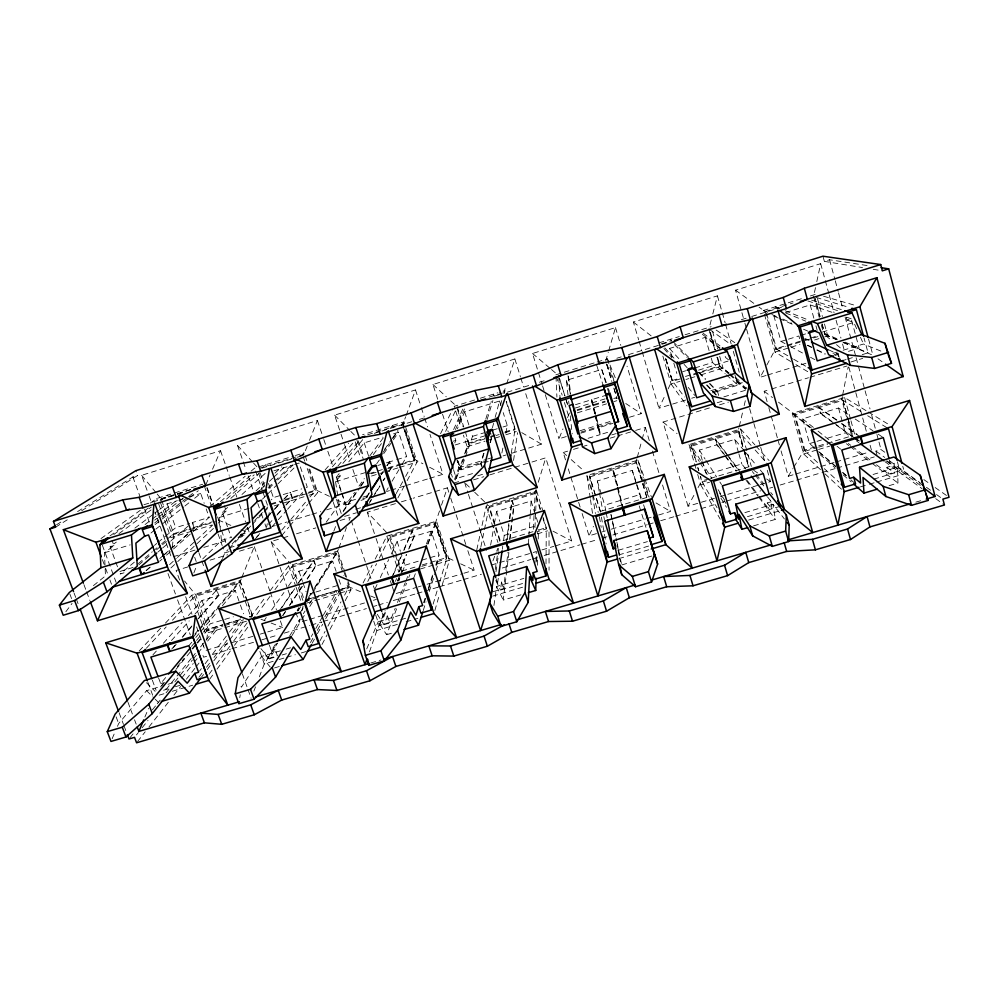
<?xml version="1.0" encoding="UTF-8"?>
<svg xmlns="http://www.w3.org/2000/svg" width="999" height="999" viewBox="0 0 999 999"><rect width="100%" height="100%" fill="white"/><g stroke="black" fill="none" stroke-linecap="round" stroke-linejoin="round"><path stroke-width="0.75" stroke-dasharray="5 3.75" d="M546.003 563.836L546.291 527.672L543.056 517.37M537.375 565.272L537.624 557.529M538.224 538.961L538.523 529.67M536.725 561.351L536.938 555.219M535.914 562.312L536.301 551.61M534.94 527.697L535.626 512.325M535.689 510.789L536.575 490.809L486.226 506.056L481.668 527.172M533.354 529.195L535.177 492.357L536.076 489.473M528.434 543.956L528.808 537.824M528.908 536.288L530.144 516.333M530.232 514.797L531.093 500.986L514.01 506.156L512.574 518.206M172.365 546.977L173.676 533.691L161.064 498.751L157.18 494.068M520.966 594.842L503.259 600.087L509.053 551.211M510.039 539.298L512.387 519.717M493.031 591.695L503.596 588.548L505.069 576.411M505.806 570.342L508.016 552.147M509.602 539.435L513.611 506.268L511.8 500.561L509.015 522.002M507.28 538.711L509.64 520.342M509.84 518.818L512.2 500.449L514.01 506.156M506.231 543.444L508.816 523.538M522.577 583.516L500.487 590.084L501.51 582.08L497.577 583.254L495.716 577.484M497.577 583.254L498.439 577.072M502.31 549.275L502.747 546.191M503.608 540.009L504.245 535.377L500.187 522.689M206.668 639.922L208.167 629.22L195.854 595.104L184.578 581.043M493.931 605.494L496.603 586.5L523.826 578.396M513.561 460.439L517.569 432.654M495.979 571.815L498.926 551.935M495.242 569.492L497.739 552.947M497.964 551.448L498.426 548.439M239.76 697.727L240.235 694.73M511.263 453.321L515.159 428.771L506.505 401.273M490.621 545.129L494.143 525.212M494.418 523.676L496.578 511.426L513.611 506.268M266.733 526.71L267.282 523.663M268.369 517.569L269.742 509.94M846.54 416.995L841.757 399.513L842.344 396.566M842.632 395.092L848.139 367.045M501.885 453.009L503.396 445.417M505.794 433.254L507.305 425.649L503.184 412.612M480.894 546.79L489.223 506.281L486.975 504.12M476.785 549.812L481.343 528.683M815.496 287.637L813.548 296.628L819.267 317.532M816.795 281.631L820.679 263.649L735.539 290.185L741.495 311.201M300.037 619.492L299.363 622.439L294.742 609.203M302.048 610.639L303.047 606.218M696.34 461.95L691.67 446.103L739.035 431.768L738.236 430.869L743.219 448.164L738.249 430.869L738.948 427.897M739.297 426.411L742.769 411.563M744.155 405.619L745.554 399.675M504.295 393.481L505.032 390.559L499.213 392.37M500.487 405.394L502.022 399.363M503.571 393.344L506.193 385.277M711.263 319.98L708.94 329.033L714.884 349.725L709.777 331.993M712.799 313.936L717.432 295.829L633.378 322.028L638.673 339.86M490.434 442.582L491.945 436.75L491.021 433.841M490.034 442.707L491.545 436.875L489.697 431.068M492.395 427.797L493.581 423.339M495.167 417.382L499.525 401.024L464.66 411.813L457.33 428.858M636.875 458.816L636.063 461.8L647.215 498.651L636.4 462.837L589.66 476.985M637.275 457.33L641.72 440.896M642.132 439.41L645.354 427.46L632.155 431.481M484.003 453.234L481.156 463.636L482.017 466.296M481.555 466.433L480.706 463.773L483.566 453.371M434.84 610.576L439.535 594.305M442.107 585.426L449.363 560.289L436.513 521.116L386.8 536.163L374.937 559.59M605.694 361.014L608.254 352.297M608.678 350.849L615.496 327.597L532.517 353.471L542.095 384.365M433.116 604.183L439.223 583.716M439.647 582.255L447.053 557.479L435.589 522.514L439.523 510.939M487.162 419.43L492.882 400.587M538.274 482.28L545.741 457.829L529.52 462.774M398.726 581.056L399.612 578.209M485.764 419.143L491.246 401.486M423.239 610.551L426.036 601.748M429.308 591.495L435.377 572.439M435.839 570.966L438.174 563.648L437.5 561.613L435.614 567.507M424.225 602.834L425.649 598.413M428.496 589.585L433.241 574.862M423.601 602.672L425 598.339M428.271 588.224L433.429 572.327M435.764 565.097L439.048 554.982L431.206 531.193L414.348 536.288L409.028 548.963M506.668 383.816L514.872 358.966L432.942 384.503L437.724 399.325M486.825 460.864L460.239 468.993L463.598 458.878M465.522 453.096L468.881 442.994L465.646 432.904M441.483 505.157L447.365 487.812L413.249 498.214M369.468 651.86L376.885 630.494L385.127 610.626M480.706 463.773L460.926 469.817L464.96 458.179M465.472 456.718L472.527 436.351L471.141 432.018M472.539 473.576L456.368 478.521L462.962 459.79M465.509 452.584L468.893 442.982L484.79 438.099M455.307 480.044L462.5 459.727M464.56 453.921L467.132 446.665L463.424 435.139M454.533 479.458L458.703 467.832L457.043 460.352M414.335 460.589L402.535 424.637L405.744 416.708M406.256 415.297L415.509 389.935L334.615 415.147L340.534 432.767M428.034 544.118L436.513 521.116M427.634 543.968L435.576 522.514L447.053 557.479L455.207 561.276M345.604 576.823L337.25 552.297L338.324 549.388M338.861 547.939L346.441 527.597M349.138 520.329L350.224 517.42L339.772 520.604M413.598 578.371L416.258 571.216M426.411 544.055L431.206 531.193M333.803 531.218L335.976 525.424M253.871 691.121L255.507 686.837M259.353 676.822L264.285 663.935L277.435 643.256M400.287 615.159L378.159 621.74L386.601 634.69L397.115 607.529M399.338 601.823L406.543 583.241M408.753 577.522L409.865 574.662M492.907 560.876L496.153 552.547M496.703 551.148L497.777 548.376M193.843 572.989L196.653 565.796M375.749 615.172L379.27 625.511L389.672 622.414L395.254 608.191M397.477 602.509L405.282 582.592M405.844 581.168L408.628 574.05M307.23 446.029L303.833 454.52L260.015 468.094M309.49 440.359L317.407 420.517L237.512 445.417L246.154 470.117M241.258 578.896L240.135 581.705L199.975 629.195M241.82 577.497L254.27 546.665L236.576 552.06M377.247 614.235L384.016 624.7L387.512 616.021L383.641 617.182L382.192 612.899M566.308 436.551L558.965 438.798L562.974 428.921M567.544 417.619L569.83 411.975M383.641 617.182L386.538 610.152M398.688 580.656L399.837 577.847M402.16 572.227L405.057 565.197L400.861 552.647M222.502 558.503L224.812 552.934L227.997 549.625M379.27 625.511L385.202 611.188M397.664 581.106L398.851 578.246M395.454 503.633L367.257 512.225L390.184 536.263L401.835 571.066L401.236 572.514L389.535 537.574L435.102 523.788L446.64 558.878L433.454 562.837M397.502 580.819L399.85 575.149M454.782 442.907L455.819 440.409L454.083 435.04M144.892 717.02L148.501 708.403M395.417 581.356L396.603 578.533M399.563 571.49L406.655 554.595M399.125 571.628L406.243 554.72M408.616 549.088L413.961 536.401L412.088 530.756L402.16 553.583M366.733 648.888L378.159 621.74M112.163 738.686L115.11 731.805M117.47 726.31L118.656 723.563L146.566 690.659L160.889 686.388M205.769 484.902L210.077 474.937M212.537 469.23L220.529 450.711L141.633 475.312L148.526 494.343M393.294 574.862L401.336 556.306M403.808 550.599L412.475 530.631L414.348 536.288M391.608 577.847L401.536 555.007M455.457 429.582L465.059 407.642M453.608 429.607L463.698 407.018M375.112 588.711L377.06 584.54M380.294 577.597L388.711 559.54M391.308 553.983L397.14 541.495L413.961 536.401M596.44 533.603L589.035 535.814L593.456 526.323M685.726 400.05L658.953 408.229L665.509 394.393M668.144 388.861L672.077 380.557L665.172 357.03L672.09 380.557L684.44 396.99M445.591 431.443L456.268 409.165M367.757 581.493L376.598 563.661M379.32 558.166L390.197 536.263L435.589 522.514M440.547 433.678L452.809 409.066M363.074 583.016L372.14 565.109M322.003 644.492L327.073 634.927M329.97 629.457L342.282 606.218M345.167 600.749L350.961 589.822L348.014 581.206M397.877 497.927L404.295 485.951M407.142 480.631L417.12 462.025L403.946 421.89L362.6 434.702M319.942 640.896L325.025 631.48M327.922 626.098L340.971 601.885M344.605 595.154L349.051 586.913L347.577 582.579M714.522 498.301L688.024 506.218L695.179 492.957M698.039 487.649L701.623 481.019L700.299 476.535M766.133 375.462L760.214 377.272L763.885 370.479M766.832 365.035L775.661 348.726L765.246 311.588L759.053 307.13M396.166 493.593L402.709 481.718M405.619 476.436L414.91 459.577L405.045 429.483M312.163 643.194L314.41 639.135M317.407 633.728L322.665 624.25M325.662 618.843L339.91 593.131M310.452 642.582L313.486 637.175M317.27 630.394L321.815 622.277M324.837 616.858L339.223 591.133M311.301 636.5L312.812 633.841M315.821 628.508L322.602 616.52M323.351 615.184L336.9 591.221M386.675 490.384L388.211 487.787M392.058 481.293L398.976 469.605M402.048 464.398L406.655 456.605L398.638 432.23L391.458 434.453M781.068 450.899L788.248 476.248L793.006 468.444M793.805 467.145L804.12 450.224L851.722 435.926L846.94 418.456M291.945 635.651L300.874 621.078M301.686 619.742L305.744 613.124M309.802 606.493L313.049 601.198L312.362 599.2L308.291 605.781M289.598 636.051L300.162 618.943M303.409 613.673L305.045 611.051M368.631 504.233L371.915 499.001M372.727 497.689L380.107 485.914M383.379 480.669L385.015 478.059M389.111 471.516L391.571 467.582L389.672 461.838L395.329 460.089M300.424 612.287L303.721 607.017M307.018 601.76L311.975 593.868M312.799 592.557L332.592 561.001L336.126 571.316M369.83 501.76L371.466 499.138M374.75 493.893L379.682 486.038M382.967 480.794L384.615 478.184M388.723 471.628L391.183 467.707L389.273 461.95L386.451 462.824M308.354 597.589L310.801 593.706M314.885 587.237L337.712 551.036L344.58 571.141M305.507 602.634L311.188 593.618M314.435 588.461L337.225 552.297M260.939 648.626L269.268 658.816L275.162 649.475L277.397 655.794L267.133 658.853L263.511 648.626M297.964 610.951L302.073 604.495M267.133 658.853L277.023 643.319M297.627 610.951L299.275 608.366M269.343 644.979L271.341 650.611L276.336 642.807M297.115 610.264L298.788 607.667M369.305 492.694L365.147 499.1L360.976 500.374M380.956 474.762L383.454 470.916M386.775 465.796L389.273 461.95M366.433 497.677L369.755 492.557M381.368 474.637L383.029 472.077M387.175 465.671L389.672 461.838M280.394 650.836L261.501 656.455L241.396 687.237L239.935 683.141M283.067 615.396L285.664 611.5M289.985 605.007L302.972 585.526M307.292 579.033L315.946 566.033L332.592 561.001M282.592 615.596L285.127 611.788M289.348 605.456L302.872 585.164M307.105 578.833L315.559 566.158L313.624 560.564L297.889 583.591M279.533 610.464L294.393 588.711M281.718 607.779L294.805 588.586M299.176 582.192L314.011 560.439L315.946 566.033M376.698 463.761L379.333 459.977M383.716 453.671L392.495 441.058M393.369 439.797L398.638 432.23M356.193 492.27L341.283 513.648L335.801 497.527M360.589 485.989L364.972 479.707M343.132 511.825L360.015 487.587M360.901 486.301L364.448 481.206M382.954 452.51L389.185 443.643M392.744 438.573L398.077 430.969M384.603 449.338L391.633 439.348M392.52 438.099L397.789 430.619M401.311 425.624L403.946 421.89M264.51 620.079L266.271 617.569M271.578 610.039L283.941 592.494M288.349 586.226L298.951 571.178L315.559 566.158M341.695 493.331L345.666 505.057L354.558 492.42M358.991 486.113L364.323 478.533M326.136 522.277L339.161 504.395L355.532 499.388M256.768 614.447L270.429 595.829M274.975 589.635L292.42 565.871L337.25 552.297M209.69 679.17L213.361 674.163M217.045 669.143L230.819 650.337M234.503 645.317L248.276 626.51M373.289 454.645L382.38 442.307M209.066 674.2L212.712 669.28M216.371 664.36L230.07 645.903M233.716 640.983L247.415 622.527M250.424 617.22L265.334 597.202M269.992 590.933L288.636 565.896L337.712 551.036M65.872 611.7L72.065 603.408M369.817 455.881L383.491 437.587M390.771 427.834L392.595 425.399L393.294 427.497M201.623 676.985L203.509 674.5M207.255 669.517L212.874 662.062M213.811 660.814L242.882 622.252L242.17 620.267L230.894 635.127M198.951 677.21L202.71 672.252M206.468 667.307L210.227 662.349M213.986 657.404L227.135 640.072M199.5 671.066L201.373 668.631M205.12 663.748L208.866 658.878M212.612 653.995L228.534 633.279M229.47 632.055L241.646 616.208M137.525 741.57L145.192 731.792M149.026 726.897L169.131 701.223M173.913 695.104L180.619 686.55M186.363 679.208L194.98 668.206M195.941 666.982L199.763 662.1M136.451 734.927L138.386 732.504M142.233 727.659L148.014 720.404M181.706 678.021L193.257 663.498M194.218 662.287L197.115 658.653M129.945 737.774L134.815 731.705M152.372 709.852L156.281 704.994M157.255 703.783L160.177 700.137M166.034 692.856L169.018 689.135M174.813 681.93L192.37 660.064M193.169 659.078L197.253 653.995M198.002 653.059L203.796 645.854M207.655 641.046L216.346 630.219L215.634 628.234L199.987 647.589M339.161 504.395L335.552 481.73L340.172 475.999L338.374 470.691M191.184 658.466L166.733 688.698L163.836 689.56M192.158 657.267L196.079 652.422M341.196 491.858L336.238 477.21L339.136 473.651M348.776 461.813L364.21 442.882L382.854 437.112M161.676 685.776L164.423 682.442M175.961 669.38L191.721 650.224M192.707 649.038L196.641 644.243M197.627 643.044L200.587 639.46M160.552 686.937L164.485 682.167M177.273 666.67L181.206 661.9M182.193 660.701L184.166 658.316M192.033 648.788L195.966 644.018M196.953 642.819L200.886 638.049M204.82 633.279L208.179 629.22L222.877 624.812L208.167 629.22M158.591 677.996L160.652 683.566L166.621 676.385M191.471 646.478L195.454 641.683M196.453 640.484L202.41 633.304M203.409 632.117L210.364 623.738L223.339 619.842M342.882 463.411L362.724 439.61M188.886 645.704L191.845 642.182M195.779 637.474L199.725 632.767M200.712 631.593L217.47 611.613M222.402 605.731L235.215 590.446L239.885 603.571M281.718 535.576L288.723 527.21M289.722 526.011L307.729 504.495M308.728 503.296L317.732 492.544L309.69 468.993M194.817 634.09L240.16 580.581L247.228 600.499M192.994 637.449L198.976 630.381M337.874 466.071L359.99 439.897M281.83 530.044L289.86 520.604M290.859 519.43L305.919 501.735M309.94 497.015L315.934 489.985L308.192 467.295M332.38 466.808L353.496 442.382M171.666 649.138L175.737 644.48M182.842 636.326L191.983 625.836M198.077 618.843L218.394 595.529L216.408 589.997M173.114 647.851L176.161 644.355M182.243 637.362L192.395 625.711M198.476 618.718L218.769 595.416L235.215 590.446M325.1 469.892L348.626 443.244M171.416 640.559L189.211 620.903M194.93 614.123L216.783 589.872L218.769 595.416M272.015 526.723L277.21 520.904M278.246 519.742L286.551 510.439M287.587 509.265L305.219 489.498M152.959 654.782L157.13 650.162M163.386 643.231L182.168 622.439M188.424 615.509L201.985 600.486L218.394 595.529M256.706 536.987L259.827 533.553M277.522 514.135L284.815 506.143M285.851 504.994L292.095 498.139L290.135 492.445L273.401 497.602L271.228 499.825M255.057 539.135L260.264 533.429M268.581 524.288L272.739 519.717M276.898 515.147L282.093 509.44M286.251 504.87L292.482 498.026L290.522 492.332L301.71 488.886M146.341 648.226L166.196 626.922M172.465 620.192L195.854 595.104L240.135 581.705L252.272 615.983L251.074 617.607L238.848 583.204L194.418 596.653L206.793 630.893L223.027 626.023M268.082 515.971L273.339 510.377M274.388 509.253L282.779 500.287M283.841 499.175L290.135 492.445M268.506 515.846L270.604 513.611M274.8 509.128L283.179 500.174M284.228 499.05L290.522 492.332M139.186 650.961L161.239 627.572M165.434 623.114L191.696 595.267L240.16 580.581M229.058 548.513L251.361 525.349M252.422 524.25L263.049 513.211M264.111 512.112L268.356 507.704L262.749 491.595M232.168 543.831L250.387 524.975M254.683 520.541L257.892 517.22M258.966 516.108L263.249 511.675M264.323 510.564L268.619 506.131M202.722 558.916L221.428 540.409L231.693 537.262M262.45 499.15L266.883 494.78M267.994 493.681L276.86 484.927M277.972 483.828L296.815 465.234M268.906 488.449L273.289 484.203M277.66 479.957L292.957 465.084M302.809 455.519L303.821 454.533M268.007 487.737L273.489 482.442M274.588 481.381L293.207 463.399M300.874 455.981L304.158 452.809L295.417 455.519M260.652 489.647L265.06 485.477M269.455 481.306L272.764 478.171M273.863 477.135L285.964 465.659M255.994 490.921L264.96 482.529M275.037 473.076L281.755 466.783M170.929 567.944L176.598 562.687M177.722 561.625L195.841 544.78M196.965 543.731L213.948 527.934M169.555 564.685L176.311 558.478M177.435 557.442L195.454 540.896M196.578 539.872L212.337 525.399M221.428 540.409L219.143 517.519L226.211 511.051L224.363 505.806M227.472 526.735L222.34 512.25L228.109 507.017M241.97 494.468L265.047 473.551L266.034 476.386M159.64 561.251L161.95 559.203M166.558 555.119L172.315 550.012M173.476 549L191.908 532.667M193.057 531.643L209.191 517.345L206.194 508.916M230.794 498.389L259.54 472.902M146.041 570.604L150.637 566.558M159.815 558.478L163.262 555.456M164.41 554.445L191.97 530.219M146.478 570.466L151.061 566.433M162.525 556.343L169.418 550.287M170.554 549.275L190.06 532.117M191.209 531.106L194.643 528.071L192.632 522.44L209.191 517.345M226.536 499.088L254.196 474.825M262.262 467.744L265.722 464.722L266.433 466.783M220.404 501.698L251.586 474.612M157.992 551.972L161.95 548.801M162.712 547.914L170.205 541.708M170.979 540.821L189.885 524.587M209.827 506.468L245.167 476.236M251.061 471.191L254.595 468.169L293.956 455.969M138.749 564.922L151.823 553.808M156.581 549.762L161.338 545.716M162.537 544.717L168.481 539.66M138.287 563.611L152.298 551.773M153.459 550.786L156.968 547.827M161.638 543.881L166.296 539.922M167.47 538.936L173.689 533.691L187.038 529.582M134.353 562.15L120.167 573.988L125.986 572.202M154.445 545.392L156.806 543.419M157.992 542.432L175.724 527.647L189.498 523.414M93.419 585.639L105.469 575.874L104.458 552.772L113.923 545.604L112.013 540.422M150.974 533.016L154.608 530.132M155.819 529.158L183.716 506.968M184.927 506.006L189.773 502.147M194.63 498.289L200.687 493.456L204.196 503.296M155.07 524.575L161.076 519.867M162.275 518.931L182.705 502.947M183.903 502.01L188.711 498.239M189.91 497.302L198.314 490.721M154.683 522.976L160.752 518.256M161.963 517.307L181.381 502.21M182.592 501.273L187.45 497.49M188.661 496.553L194.73 491.833M154.658 520.142L157.118 518.244M158.354 517.295L178.072 502.097M179.296 501.148L182.992 498.301M145.08 524.537L151.274 519.817M152.51 518.868L156.219 516.033M157.455 515.097L177.26 499.987M117.52 566.82L110.115 546.778L116.309 542.107M134.902 528.109L153.496 514.11M154.745 513.174L158.454 510.377M159.703 509.44L167.133 503.833L177.347 500.674M118.956 533.641L151.111 509.915M113.736 534.54L151.386 507.017M160.165 500.599L167.695 495.092L168.431 497.14M109.927 535.976L148.314 508.029M177.46 493.681L192.357 489.06L159.478 499.912L172.14 534.989L215.359 521.715M100.974 538.586L140.235 510.339M150.374 503.059L156.706 498.501L173.014 493.444M55.632 527.135L67.345 519.755M81.668 510.739L137.65 475.474L135.901 470.654M56.531 524.775L63.112 520.654M77.597 511.588L132.879 476.96L137.65 475.474M822.964 256.206L824.362 261.376L829.57 259.752L870.491 266.046M174.5 492.982L202.685 484.253M474.513 400.025L454.17 406.331L460.651 426.498M480.294 398.226L497.764 392.819M555.906 374.8L595.779 362.437M597.127 362.025L607.429 358.828L615.671 378.796M658.965 342.857L679.283 336.563M685.027 334.79L711.176 326.685M790.721 361.488L775.062 352.11L763.386 310.502L804.532 297.752M810.414 295.929L816.283 294.106M161.064 498.751L175.974 494.143M367.669 434.752L403.171 423.751L404.57 428.059L403.146 423.763M489.26 397.09L503.771 392.595M661.288 343.806L671.703 340.572M765.259 311.588L793.056 302.984M143.956 504.72L182.63 492.744M261.763 468.231L291.333 459.065M297.14 457.267L303.059 455.432M374.338 433.366L380.607 431.418M382.018 430.981L412.237 421.615M419.368 419.418L423.651 418.082M494.83 396.041L501.423 393.993M507.18 392.207L530.631 384.952M539.348 382.255L545.142 380.457M616.833 358.254L621.216 356.893M628.521 354.633L670.004 341.783M741.358 319.68L747.289 317.844M751.748 316.458L783.141 306.743M178.809 500.224L183.179 498.876M189.023 497.065L200.687 493.456M273.913 470.816L293.119 464.872M294.593 464.41L299.026 463.037L307.292 487.175L303.097 488.461M568.019 395.167L566.421 380.332L601.735 369.405L606.343 382.679M672.09 357.292L669.505 348.451L705.282 337.375L719.904 348.651M785.039 343.619L781.018 341.458L773.95 316.134L776.847 315.247M785.551 312.55L810.201 304.92L833.628 312.837M110.115 546.778L113.923 545.604M222.34 512.25L226.211 511.051M336.238 477.21L340.172 475.999M453.159 441.233L455.819 440.409M846.24 317.27L846.99 320.055L851.185 318.768L859.115 348.089L845.778 352.172M377.972 465.434L380.794 464.56M396.753 459.652L406.655 456.605M472.527 436.351L483.966 432.829M492.957 430.057L497.265 428.733M502.997 426.973L507.305 425.649M575.474 404.682L591.42 399.775L595.254 414.348M595.304 414.46L591.82 399.65L604.894 395.629M682.717 371.69L685.664 370.791M694.879 367.957L712.537 362.525L725.237 373.826M781.018 341.458L786.975 339.623M788.461 339.161L798.875 335.964L800.536 341.958L786.887 346.141M800.786 335.377L806.742 333.541M104.458 552.772L130.17 544.867M219.143 517.519L249.6 508.154M335.552 481.73L366.483 472.227M455.182 444.967L486.638 435.289M575.199 408.067L605.694 398.701M698.551 370.154L728.046 361.089M822.239 332.13L853.808 322.427L858.054 331.868M192.982 527.759L212.275 521.84M270.829 503.846L279.558 501.161M285.389 499.363L302.847 494.006M308.666 492.22L315.934 489.985L329.47 496.353M369.243 473.613L382.492 469.53M388.386 467.719L414.91 459.577L422.939 463.773M490.584 436.326L497.814 434.103M505.032 431.88L515.159 428.771M577.147 409.727L604.982 401.173M613.773 398.476L616.695 397.577L616.982 398.339L612.574 399.7M672.077 380.557L679.495 378.284M685.439 376.448L719.555 365.971L729.12 373.039M800.449 341.121L775.661 348.726L792.394 358.466M801.91 340.671L809.19 338.436M810.651 337.987L817.944 335.739M271.091 504.595L282.842 500.986M284.303 500.536L306.531 493.706M307.942 493.281L314.972 491.121L305.232 462.637M371.316 473.801L378.846 471.491M387.724 468.768L401.036 464.672M401.536 464.523L414.348 460.589L402.547 424.625M484.527 439.023L468.556 443.931L465.759 435.252M490.334 437.25L494.692 435.914M496.141 435.464L499.15 434.54M504.857 432.792L515.009 429.67L505.844 400.599M577.197 410.564L605.282 401.935M680.069 378.958L672.602 381.256L666.083 359.103M693.468 374.85L697.939 373.476M699.425 373.014L720.279 366.608L717.707 357.704M776.635 349.3L785.426 346.591M805.182 340.522L817.881 336.626M191.533 531.281L170.854 537.637L156.706 498.501M193.019 530.831L212.225 524.937M274.176 505.919L307.567 495.654M309.028 495.217L317.732 492.544M371.528 476.024L383.291 472.415M384.765 471.953L398.002 467.894M399.475 467.445L417.12 462.025M467.132 446.665L485.014 441.171M486.501 440.721L499.912 436.6M505.869 434.777L516.296 431.568M577.247 412.862L606.568 403.858M613.898 401.598L616.833 400.699M662.861 356.094L671.091 384.041L679.994 381.306M685.938 379.483L688.91 378.571M690.396 378.109L694.854 376.748M700.786 374.925L723.076 368.082L728.908 373.151M775.062 352.11L789.697 347.627M791.158 347.177L799.937 344.48M814.572 339.985L818.955 338.636M824.812 336.838L827.734 335.939L836.213 339.573M119.917 571.453L135.802 566.595M240.497 534.577L247.827 532.33M362.987 497.115L371.915 494.38M458.703 467.832L486.176 459.428M487.624 458.991L491.97 457.654M580.094 430.706L612.412 420.816M710.851 390.709L737.712 382.492L745.516 389.335M832.991 353.346L837.349 352.023M843.156 350.237L863.498 344.018L883.528 352.135M194.98 550.099L171.353 557.317L154.895 511.913M203.833 547.39L228.933 539.71M239.273 536.55L246.653 534.29M272.327 526.448L275.262 525.549M276.723 525.099L287 521.953M288.461 521.515L310.464 514.785M311.938 514.335L320.741 511.638M326.611 509.852L345.679 504.02L335.764 474.712M362.749 498.801L367.207 497.44M386.513 491.533L389.485 490.621M390.971 490.172L404.345 486.076M405.831 485.626L428.109 478.808M429.595 478.359L442.969 474.275L429.957 434.328M503.071 455.894L506.031 454.995M511.938 453.184L541.47 444.155L525.424 392.744M581.006 432.067L611.85 422.627M629.482 417.245L641.233 413.648L627.035 366.171M691.683 398.226L694.655 397.315M712.512 391.858L742.257 382.754L730.319 373.926M767.607 375.012L791.295 367.769M792.781 367.307L806.106 363.236M834.227 354.645L838.673 353.284M237.999 537.962L245.379 535.701M345.666 505.057L354.021 502.497M483.991 462.762L488.236 461.463M580.781 433.179L597.989 427.922L595.217 416.071M607.604 432.355L600.511 434.528L598.451 427.784L612.824 423.389M712.674 392.857L717.032 391.533L717.819 394.255M709.964 383.579L717.507 391.383L737.936 385.139L735.451 376.448M834.939 355.482L837.899 354.583L838.648 357.342M229.308 547.827L237.874 545.204M355.769 509.228L361.563 507.455M588.099 438.311L600.037 434.665L595.591 415.796M723.8 396.89L745.416 390.297M843.193 360.452L846.116 359.553M847.577 359.116L853.421 357.33M862.199 354.645L868.056 352.859L864.035 337.949M229.183 551.598L224.812 552.934L222.727 547.065M344.618 516.396L356.468 512.774M454.283 482.942L458.678 481.605M477.722 475.799L485.052 473.563M611.763 434.915L616.221 433.554M717.207 402.759L723.101 400.961M851.011 361.95L862.699 358.391M187.924 566.895L176.124 570.491L180.344 582.142M210.04 560.152L227.735 554.757M287.55 588.611L271.104 541.533L281.556 538.349M283.042 537.899L290.509 535.626M296.478 533.803L315.884 527.884M401.386 501.823L411.763 498.663M473.476 479.857L483.803 476.71M489.697 474.912L513.299 467.719M514.772 467.27L528.046 463.224M565.521 459.94L563.211 452.497L567.619 451.161M573.488 449.375L580.819 447.14M582.28 446.69L589.622 444.455M610.152 438.186L616.021 436.401M617.494 435.951L630.694 431.93M688.024 506.218L663.049 422.065L712.075 407.13M719.505 404.857L728.421 402.147M767.12 401.685L764.173 391.246L770.079 389.448M771.553 388.998L795.216 381.78M796.69 381.331L808.516 377.734M809.989 377.285L846.952 366.021M590.272 498.214L586.925 475.549L637.924 460.102L651.51 497.19M695.928 468.469L688.923 444.655L740.584 429.008L754.857 444.805M820.541 469.68L803.646 453.958L792.257 413.361L844.592 397.515L867.02 411.226M738.249 430.869L691.083 445.142L688.736 443.231M817.569 462.525L804.145 450.224L793.98 413.986L841.757 399.513M599.213 491.383L597.302 480.969L614.56 475.749L612.799 469.992L617.682 489.26M617.569 485.839L614.959 475.636L632.255 470.404L636.488 483.279M702.272 460.189L699.312 450.124L716.795 444.842L724.163 454.832M726.473 453.496L715.509 438.886L717.207 444.717L734.727 439.423L744.567 451.198M814.148 447.564L809.565 443.581L802.672 418.881L820.379 413.524L852.434 436.763M836.875 420.017L819.155 407.517L820.791 413.399L838.536 408.029L850.049 415.634M224.775 619.405L233.429 616.808M310.015 593.781L314.398 592.457M315.859 592.02L340.659 584.565L338.649 578.671M405.057 565.197L439.048 554.982M504.245 535.377L538.673 525.024M605.894 511.188L604.72 505.169L639.585 494.68L641.021 499.05M745.616 468.831L741.807 463.948L706.48 474.575L702.697 461.625M809.565 443.581L815.534 441.783M817.02 441.333L821.503 439.985M827.459 438.199L845.354 432.817L851.523 437.312M305.894 599.875L349.076 586.9L362.013 592.332M401.823 571.053L416.408 566.683M422.252 564.922L447.053 557.479M532.991 531.668L500.487 541.421L489.223 506.281L535.189 492.357L540.734 510.014M538.911 529.895L546.291 527.672M600.411 511.413L646.803 497.477M708.953 478.808L701.623 481.019L717.057 507.717M710.426 478.371L748.613 466.908L743.631 449.6L748.613 466.908M308.853 598.988L316.296 596.753M317.794 596.303L340.122 589.597M341.608 589.148L349.051 586.913M224.513 625.574L243.694 619.817M304.895 601.435L348.239 588.423L346.253 582.629M421.74 566.358L431.993 563.274M706.693 480.794L702.26 482.117L700.561 476.361M805.206 451.211L817.17 447.614M818.656 447.177L827.622 444.48M246.478 621.178L205.507 633.478L191.696 595.267M306.518 603.159L350.961 589.822M420.242 569.03L449.363 560.289M537.225 533.916L547.552 530.819M697.689 474.425L700.749 484.84L709.565 482.192M803.646 453.958L817.045 449.937M818.531 449.488L829.657 446.141M252.859 636.338L205.157 650.611L196.191 625.849M260.314 634.115L266.283 632.33M267.769 631.892L282.68 627.434L280.095 620.092M302.335 621.553L308.254 619.78M309.727 619.343L364.51 602.959M373.389 600.299L376.361 599.412M396.203 593.481L416.808 587.325M418.269 586.888L421.216 586.001M427.097 584.24L462.412 573.688M463.873 573.239L474.175 570.167L466.521 546.64M491.283 565.047L535.963 551.685M541.92 549.912L553.846 546.341M555.332 545.904L571.715 540.996L545.741 457.829M602.36 531.83L605.332 530.944M611.251 529.183L645.304 518.993M646.79 518.556L651.223 517.22M658.628 515.009L670.479 511.463L661.663 481.993M720.416 496.528L726.31 494.767M727.784 494.33L758.703 485.089M760.177 484.64L770.479 481.568L767.082 469.655M788.248 476.248L794.217 474.463M795.704 474.026L834.477 462.425M835.963 461.975L868.78 452.172M876.922 454.795L875.923 451.111L881.018 449.575L884.802 452.235M206.581 656.318L203.596 657.205L201.923 652.597M212.562 654.532L230.482 649.175M231.98 648.726L254.383 642.045M261.85 639.81L278.284 634.902M284.253 633.116L309.653 625.536M311.139 625.087L321.603 621.965M323.089 621.515L345.504 614.835M346.99 614.385L366.408 608.591M373.876 606.356L376.86 605.469M378.359 605.019L387.325 602.335M393.294 600.561L415.709 593.868M417.195 593.418L423.176 591.633M424.662 591.183L438.111 587.175M439.597 586.725L462.013 580.032M463.499 579.595L481.431 574.238M502.335 567.994L530.719 559.515M532.217 559.078L538.186 557.292M544.155 555.506L580.007 544.805M581.505 544.355L597.939 539.448M603.908 537.662L606.893 536.775M612.874 534.989L647.227 524.725M648.726 524.275L653.196 522.939M660.676 520.716L674.113 516.695M675.611 516.246L699.512 509.115M700.998 508.666L715.933 504.208M721.915 502.422L724.899 501.535M726.398 501.086L760.751 490.821M769.717 488.149L772.702 487.262M780.169 485.027L795.104 480.569M796.603 480.119L820.491 472.989M821.99 472.539L835.439 468.519M836.925 468.081L874.275 456.93M160.652 683.566L163.162 682.816M271.341 650.611L275.162 649.475M780.094 506.356L769.155 509.602L767.244 502.959L771.315 501.748L770.466 498.788M897.389 461.75L899.824 470.754L888.71 474.063L886.887 467.332L891.021 466.108L889.397 460.102M168.044 684.265L173.776 682.554M286.201 649.1L290.559 647.802M618.306 550.287L647.414 541.62M744.879 512.624L772.951 504.27L784.427 518.981M873.051 474.488L897.502 467.207L922.989 485.526M163.574 690.222L168.007 688.91M175.387 686.713L179.808 685.401M269.268 658.816L276.411 656.68M282.13 654.982L286.426 653.708M384.016 624.7L405.781 618.231M648.601 546.053L618.706 554.944L618.094 552.022M747.427 516.67L772.115 509.34L770.629 500.187M873.838 479.095L894.48 472.964L894.068 459.902M159.141 695.167L164.985 693.431M172.278 691.271L192.72 685.202M273.177 661.301L264.285 663.935L259.728 651.098M279.096 659.54L285.015 657.779M286.501 657.342L295.379 654.707M301.311 652.946L305.756 651.623M397.377 624.4L376.885 630.494L373.451 620.391M406.168 621.803L417.882 618.319M492.619 596.116L523.826 586.85M618.843 558.628L651.186 549.025M748.626 520.079L779.957 510.776M860.439 486.875L867.831 484.677M869.305 484.24L875.211 482.48M876.697 482.042L904.769 473.701L920.541 485.551M274.513 667.919L280.244 666.221M386.601 634.69L393.868 632.529M651.773 556.043L621.69 564.972L619.268 557.842M753.558 525.861L775.374 519.393L772.951 504.27M889.098 485.664L897.964 483.029L897.502 467.207M370.804 662.974L380.944 659.977M915.871 502.147L921.79 500.399M824.362 261.376L862.524 267.57M873.201 269.305L882.367 270.804M823.551 296.216L856.955 305.894M816.146 297.427L848.938 307.342M811.55 300.112L841.907 309.765M807.791 300.936L837.924 310.739M846.802 317.282L851.185 318.768M846.99 320.055L853.808 322.427M260.976 619.243L265.309 620.879M271.104 623.064L282.68 627.434M779.482 308.504L775.261 306.818L775.861 309.003M785.102 310.739L809.015 320.267M785.813 313.049L805.731 321.141M370.641 595.953L374.962 597.764M824.175 333.291L839.547 339.81M845.142 342.17L859.115 348.089M837.449 339.797L823.775 333.953L831.88 340.759M843.006 342.17L868.056 352.859M218.232 520.004L231.069 525.474M241.046 529.745L248.177 532.779M843.268 342.582L871.503 354.67M763.386 310.502L767.569 312.325M771.84 314.485L777.509 316.97M782.891 319.031L791.683 323.189M773.95 316.134L778.171 318.007M779.582 318.631L792.257 324.225M803.521 329.208L807.741 331.081M460.626 563.823L474.175 570.167M336.226 499.55L345.679 504.02M804.869 338.486L809.065 340.484M828.608 349.787L838.373 354.433L839.135 357.192M807.729 345.192L811.8 347.215M817.219 349.9L825.349 353.946M807.304 345.317L811.363 347.34M816.77 350.037L824.899 354.083M552.996 531.168L571.715 540.996M429.607 467.27L442.969 474.275M790.409 346.491L802.472 352.984M810.514 357.305L817.207 360.901M793.706 359.24L806.842 366.883M521.74 432.617L541.47 444.155M656.018 502.922L670.479 511.463M795.928 364.61L808.978 372.415M868.343 412.038L889.447 424.937M841.745 399.525L862.487 412.487M867.681 415.734L888.498 428.721M625.749 403.496L641.233 413.648M855.169 419.018L873.089 430.856M878.196 434.228L883.316 437.612M753.77 470.342L757.617 472.939M766.62 478.971L770.479 481.568M716.171 330.07L734.927 342.782M923.85 479.607L928.895 483.141M935.189 487.562L949.05 497.277M709.602 329.52L730.893 344.48M877.971 358.816L884.277 363.261M841.932 423.601L857.13 434.315M836.438 420.154L818.743 407.642L820.379 413.524M841.495 423.726L859.177 436.251M875.923 451.111L884.764 457.442M889.822 461.063L920.141 482.792M926.46 487.325L931.505 490.946M936.562 494.567L942.881 499.1M735.539 290.185L754.108 303.559M857.017 439.223L859.527 441.034M887.174 461.001L904.769 473.701L902.784 466.333M820.791 413.399L833.141 422.327M834.365 423.226L853.009 436.863L848.601 420.779M854.133 437.512L859.152 441.321M886.263 460.951L899.824 470.754M853.67 437.649L858.603 441.233M856.455 440.909L858.928 442.719M884.852 461.613L922.052 488.673M935.738 498.651L944.442 504.994M886.887 467.332L894.48 472.964M703.009 333.092L719.992 345.916M848.288 443.456L850.736 445.304M851.972 446.228L871.565 461.076M876.46 464.785L888.71 474.063M846.428 443.718L848.875 445.591M850.112 446.528L870.966 462.437M872.189 463.374L897.964 483.029M764.173 391.246L772.514 397.614M778.471 402.16L793.968 413.986M702.347 334.303L720.004 347.839M854.095 437.737L858.803 441.346M633.378 322.028L651.573 336.226M728.521 359.827L725.511 357.442L724.725 354.682M802.672 418.881L813.336 427.385M818.081 431.156L832.317 442.495M837.062 446.278L840.621 449.113M793.98 413.986L811.613 428.196M792.257 413.361L811.138 428.621M663.049 422.065L677.06 433.603M836.5 344.655L842.282 349.525M532.517 353.471L550.324 368.556M551.51 369.555L558.641 375.599M730.082 374.163L746.415 388.374L745.167 383.953M818.73 451.548L835.901 466.483M842.756 472.452L846.19 475.449M819.417 452.41L835.751 466.633M842.756 472.727L846.253 475.774M850.923 479.845L855.581 483.903M719.555 365.971L717.007 357.105L719.555 365.971L728.358 373.688M729.52 374.7L745.691 388.848M819.967 454.508L835.027 467.707M843.144 474.825L851.248 481.93M726.398 374.862L737.936 385.139M563.211 452.497L566.645 455.556M571.216 459.627L583.778 470.816M824.312 468.681L838.923 482.055M432.942 384.503L446.241 396.765M450.674 400.849L457.317 406.98L463.811 427.147M825.037 473.876L844.18 491.695M465.746 483.628L473.563 491.183M474.675 492.257L485.851 503.046M146.566 690.659L154.096 698.101M155.17 699.175L158.391 702.359M146.503 682.729L155.12 691.345M672.827 341.383L688.935 357.58M334.615 415.147L349.737 430.357M350.824 431.443L356.231 436.875M674.487 344.618L687.187 357.53M699.188 372.415L705.656 379.108M698.763 372.54L705.219 379.245M709.515 383.716L717.032 391.533M707.005 384.94L716.358 394.892M706.568 385.077L715.896 395.03M669.505 348.451L679.919 359.815M684.078 364.36L687.2 367.769M237.512 445.417L252.547 461.938M253.546 463.049L258.554 468.556M755.868 445.929L769.118 460.601M664.847 347.839L675.162 359.503M751.111 445.442L739.023 431.78L743.618 447.689M755.144 450L768.243 464.81M271.104 541.533L290.384 563.548M663.898 348.514L671.79 357.542M745.554 452.385L755.381 464.16M760.301 470.054L763.261 473.588M141.633 475.312L156.206 492.894M261.501 656.455L271.653 668.781M688.174 387.362L694.78 395.442M756.106 474.25L763.923 483.966M770.753 492.457L772.714 494.88M752.309 471.553L754.22 473.951M755.182 475.149L765.721 488.349M767.507 496.865L771.315 501.748M767.244 502.959L772.115 509.34M747.252 480.507L758.204 495.054M759.115 496.266L769.155 509.602M727.384 454.707L739.26 470.529M746.053 480.232L757.966 496.141M758.878 497.365L775.374 519.393M727.859 456.056L715.109 439.011L716.795 444.842M728.771 457.28L740.609 473.101M717.207 444.717L724.575 454.695M725.499 455.944L736.563 470.916M725.074 456.081L736.113 471.053M671.091 384.041L687.112 405.981M699.312 450.124L705.082 459.053M705.906 460.327L716.595 476.91M719.892 482.017L721.528 484.565M700.586 460.414L691.083 445.142L695.916 461.588M701.385 461.713L711.925 478.621M718.094 489.622L724.5 499.95M719.505 493.031L725.898 503.396M688.923 444.655L699.263 461.463M700.049 462.762L708.803 476.973M720.916 498.164L726.523 507.342M700.749 484.84L720.254 519.23M496.603 586.5L503.259 600.087M495.791 580.469L500.487 590.084M860.476 337.275L863.498 344.018M607.017 364.448L613.648 381.256M69.818 593.906L71.903 599.462M116.121 716.832L118.656 723.563M74.088 593.094L75.737 597.464M76.286 598.925L79.033 606.218M119.093 712.724L123.476 724.4M124.026 725.861L126.773 733.154M734.989 375.212L737.712 382.492M83.928 584.627L86.101 590.421M86.638 591.858L89.885 600.536M128.009 702.347L132.368 713.96M134.54 719.779L136.176 724.138M102.373 559.615L105.057 566.87M105.594 568.319L107.742 574.113M109.89 579.907L111.513 584.253M147.902 682.329L153.309 696.902M102.323 545.154L116.109 582.367M152.335 680.157L156.081 690.259M132.879 476.96L139.798 495.979M144.58 509.14L149.9 523.776M167.994 573.526L175.437 594.005M177.56 599.862L190.334 634.977M149.063 495.804L151.711 503.134M185.627 596.703L191.958 614.185M167.133 503.833L175.724 527.647M201.985 600.486L210.364 623.738M192.245 522.564L194.268 528.196M198.901 552.734L204.67 568.818M242.307 673.701L247.49 688.161M248.014 689.61L251.124 698.276M194.693 557.33L196.216 561.55M643.094 481.605L636.051 461.813L589.51 475.911L592.295 493.718M643.606 483.041L649.775 500.362M240.397 605.019L243.519 613.773M227.984 528.184L231.069 536.875M207.205 487.712L213.399 505.182M217.545 516.845L219.605 522.664M247.74 601.922L253.796 618.98M206.805 487.837L212.5 503.921M218.619 522.19L225.811 542.469M204.32 486.026L211.114 505.107M218.032 533.866L222.203 545.604M220.529 450.711L225.624 465.222M226.136 466.67L229.196 475.374M229.708 476.823L236.85 497.127M239.398 504.383L245.517 521.79M247.565 527.584L249.088 531.943M254.27 546.665L262.013 568.693M262.537 570.167L269.767 590.721M270.279 592.182L276.473 609.802M248.177 475.936L253.259 490.459M257.829 503.533L259.353 507.892M261.376 513.711L262.899 518.069M264.935 523.876L266.458 528.234M288.062 590.072L294.23 607.729M608.391 388.574L609.415 391.521M268.481 483.454L273.401 497.602M298.951 571.178L302.51 581.443M303.022 582.917L306.081 591.72M260.102 472.964L264.71 486.201M292.42 565.871L298.414 583.091M298.901 584.527L303.409 597.452M258.841 473.851L263.286 486.6M302.909 600.449L291.358 567.295L336.363 553.683L343.781 575.399M255.619 471.091L262.238 490.134M288.636 565.896L295.604 585.913M296.104 587.337L301.074 601.635M305.17 455.756L307.18 461.638M345.08 572.577L347.527 579.77M303.284 456.943L304.757 461.213M333.316 502.385L337.724 515.322M387.512 616.021L389.672 622.414M317.407 420.517L323.364 438.099M323.851 439.56L325.836 445.417M327.822 451.273L333.279 467.395M351.211 520.329L357.617 539.26M358.117 540.721L371.428 580.044M373.401 585.864L374.388 588.773M341.034 434.228L343.993 443.032M344.48 444.505L349.912 460.639M352.872 469.443L358.304 485.589M367.257 512.225L375.599 537.025M376.099 538.486L388.361 574.949M390.322 580.794L391.795 585.164M392.282 586.625L394.243 592.457M364.21 442.882L368.506 455.744M397.14 541.495L400.399 551.248M358.266 440.809L363.524 456.493M356.993 440.322L363.224 458.928M355.219 441.883L360.676 458.154M386.8 536.163L398.888 572.265M636.962 484.715L641.67 499.013M643.556 504.745L644.979 509.028M405.032 429.495L414.91 459.577M435.089 523.788L446.628 558.878M451.448 474.225L452.385 477.135M415.509 389.935L420.816 406.206M421.291 407.692L424.188 416.571M424.662 418.044L427.547 426.923M447.365 487.812L448.801 492.22M450.724 498.101L466.034 545.167M596.69 365.259L602.609 383.604M501.51 582.08L503.596 588.548M458.054 460.914L460.926 469.817M442.52 414.148L448.264 431.93M457.367 460.089L460.239 468.993M464.622 482.554L467.957 492.857M468.431 494.33L480.332 531.168M480.806 532.642L486.525 550.312M453.484 469.617L456.368 478.521M457.405 409.228L462.987 426.573M499.837 541.296L488.961 507.48L535.114 493.506L540.234 509.752M486.226 506.056L497.939 542.507M464.66 411.813L469.293 426.248M496.578 511.426L499.737 521.291M499.525 401.024L500.899 405.369M531.093 500.986L537.787 522.202M493.531 394.13L494.193 396.241M537.687 533.778L537.037 531.73L546.291 528.958L543.019 518.618M536.575 490.809L542.569 509.852M639.248 505.931L646.79 530.094M514.872 358.966L520.379 376.586M520.829 378.059L523.588 386.875M542.557 385.839L544.83 393.194M545.292 394.667L558.965 438.798M568.281 468.868L580.282 507.554M582.117 513.498L589.035 535.814M556.343 376.261L562.175 395.179M564.41 402.46L568.443 415.559L569.043 421.578M586.925 475.549L592.37 493.231M592.819 494.705L598.264 512.375M566.421 380.332L570.441 393.456M597.302 480.969L604.72 505.169M617.994 550.262L619.205 554.183L616.733 542.357M559.54 378.509L564.922 395.966L559.128 377.734M600.424 511.413L589.51 475.911L600.649 512.637M591.82 399.65L596.366 417.12M614.959 475.636L613.199 469.867L617.357 486.163M597.989 427.922L600.037 434.665M607.429 358.828L614.035 380.781M637.924 460.102L643.269 477.872M643.718 479.358L649.063 497.127M606.793 364.573L611.675 380.719M613.873 388.062L616.982 398.339M606.568 363.948L611.85 381.493M614.06 388.798L615.809 394.655M601.735 369.405L605.719 382.58M607.479 388.436L609.253 394.293M632.255 470.404L636.138 483.254M636.563 484.69L639.585 494.68M615.496 327.597L620.829 345.404M645.354 427.46L649.762 442.195M652.409 451.036L659.015 473.151M639.11 341.346L641.758 350.262M642.195 351.748L658.953 408.229M673.826 363.186L676.847 373.501M698.026 467.719L698.888 470.591M697.664 467.569L698.563 470.554M670.679 339.235L671.316 341.383M705.282 337.375L709.128 350.686M711.263 358.079L712.537 362.525M734.727 439.423L738.473 452.41M738.885 453.846L741.807 463.948M717.507 391.383L718.693 395.479M712.449 331.119L717.544 348.863M719.667 356.256L723.076 368.082M740.584 429.008L751.335 466.408M710.451 332.492L715.584 350.287M744.018 449.138L749.025 466.508M717.432 295.829L725.137 322.802M725.561 324.3L731.131 343.793M733.266 351.286L739.26 372.265M749.65 408.616L753.471 422.015M753.895 423.501L760.276 445.841M760.701 447.327L764.959 462.212M741.92 312.712L744.467 321.715M744.892 323.214L746.166 327.722M746.603 329.22L760.214 377.272M768.818 407.654L779.37 444.93M766.608 313.486L776.648 349.288M805.219 451.211L795.004 414.822L842.994 400.299L848.201 419.305M817.507 298.589L822.414 316.521M824.462 323.988L827.734 335.939M844.592 397.515L850.574 419.368M850.973 420.829L854.969 435.402M822.065 323.963L824.949 334.453L822.052 323.963M842.969 400.299L847.377 416.383M847.776 417.857L852.984 436.863M821.315 325L823.363 332.455M810.201 304.92L813.898 318.369M815.946 325.849L817.182 330.332M838.536 408.029L845.354 432.817M820.679 263.649L828.783 293.419M829.195 294.905L834.053 312.774M836.076 320.217L840.946 338.074M842.569 344.031L844.592 351.473M848.838 367.07L855.381 391.133M855.793 392.632L866.433 431.73M870.117 445.267L871.765 451.273M829.57 259.752L834.877 279.333M835.289 280.844L838.149 291.396M838.548 292.894L843.044 309.465M845.079 317.008L855.706 356.168M856.106 357.679L864.684 389.323M865.097 390.821L869.992 408.903M871.628 414.935L876.523 433.004M876.935 434.515L878.571 440.547M878.983 442.045L881.018 449.575M868.568 339.098L872.914 355.269M617.944 487.3L622.789 506.256M617.519 487.425L622.34 506.393M618.056 490.746L622.552 508.541M596.715 418.569L600.511 434.528M595.654 415.934L598.451 427.784M591.42 399.775L594.88 414.585M611.201 514.935L612.15 519.48M612.474 521.003L616.608 540.709M616.92 542.22L621.366 563.448M610.864 514.273L616.42 540.884M606.181 512.699L607.355 518.718M599.487 492.869L602.759 510.701M603.858 516.645L604.407 519.617M601.41 517.107L606.118 543.956M599.425 516.833L601.211 527.397M592.532 495.242L595.404 513.498M590.496 499.725L592.944 516.346M568.493 376.361L570.554 392.982M568.006 375.686L570.179 393.594M568.668 401.099L568.993 404.058M570.242 415.809L572.19 433.841M558.778 377.809L560.027 397.789M555.968 376.286L556.918 397.103M549.025 531.905L549.063 570.167M240.534 619.505L224.35 624.375L240.509 619.517M252.297 615.971L249.338 616.858L252.272 615.983M567.607 404.695L565.359 397.427L567.582 404.695M820.017 316.471L815.084 298.476L820.004 316.471"/><path stroke-width="1.5" d="M545.916 575.973L533.054 535.389L506.693 543.306L508.778 549.85L528.434 543.956L537.175 571.465L533.229 572.639L535.289 579.133L545.916 575.973L545.966 568.394M528.346 592.644L535.726 590.459L536.151 578.209M747.739 527.584L741.92 529.308L738.973 514.385L752.722 535.914L772.327 546.378L788.636 541.57L789.21 525.112L786.338 515.034L769.642 494.08L735.726 504.195L738.723 519.268L734.59 512.687L730.531 513.886L728.933 511.263M788.636 541.57L785.639 531.081L786.338 515.034M533.229 572.639L532.879 580.444L526.685 566.545L493.781 576.361L489.722 603.021L492.894 612.812L501.036 626.398L516.808 621.74L528.196 602.36L529.557 576.698L535.726 590.459M528.196 602.36L525.049 592.544L526.685 566.545M90.434 601.985L97.465 620.779L187.375 593.531L168.669 570.054L152.248 524.862L153.846 504.682M495.716 577.484L488.723 555.856L508.329 549.974L508.691 546.965M195.429 615.759L227.797 705.169L208.766 680.431L192.795 636.463L195.429 615.759L105.719 642.807L127.472 700.898M498.651 575.524L502.097 550.824M491.371 595.054L492.045 590.546M489.198 468.494L509.865 462.187L511.026 454.795M281.681 665.796L303.159 659.427L293.469 646.94L275.574 677.122L254.071 699.225L238.823 703.721L235.252 693.806L237.974 677.697L259.091 646.353L291.009 636.838L300.724 649.462L305.969 640.309L309.802 639.16L300.424 612.287L281.343 618.006L279.096 611.613L304.695 603.933L318.494 643.581L308.179 646.653L305.969 640.309M205.195 570.292L210.976 586.388L302.222 558.728L281.718 535.576L265.821 489.86L269.48 468.693M811.35 430.07L831.205 444.83L844.18 491.695L837.874 525.162L811.35 430.07L909.552 400.462L935.089 496.478L926.223 499.1M688.236 358.616L690.359 360.764L692.357 367.632L695.604 371.054L703.396 392.994L715.222 406.481L733.491 411.401L750.037 406.368L752.197 395.204L749.238 384.802L735.464 373.251L727.272 351.411L722.414 347.739M492.095 588.811L479.957 551.336L480.581 548.301M800.224 301.448L876.91 277.697L903.208 376.573L804.757 406.418L811.575 373.976L798.226 325.736L779.757 310.414M750.037 406.368L746.94 395.529L749.238 384.802M310.015 581.206L341.333 671.665L320.554 647.227L305.095 602.759L310.015 581.206L218.968 608.653L241.783 672.265M452.36 432.43L450.462 436.663L455.394 459.09L448.651 476.623L451.935 486.725L458.429 495.042L474.413 490.184L487.699 475.824L491.97 457.654L486.638 435.289L487.987 430.519L485.851 423.776L486.725 420.879M752.16 317.944L779.307 414.135L682.367 443.506L690.684 410.851L676.723 363.199L656.231 348.514M509.865 462.187L496.64 420.454L497.402 417.445M448.651 476.623L455.02 484.527L471.016 479.645L484.453 465.696L488.798 448.851L483.479 426.498L485.302 420.616M294.68 459.64L326.173 551.46L418.806 523.389L396.453 500.586L381.081 454.32L386.913 432.18M487.25 441.346L490.097 430.944L492.957 430.057M486.838 441.471L489.697 431.068L486.838 431.943M431.381 610.027L418.044 569.917L392.058 577.709L394.23 584.165L413.598 578.371L422.664 605.556L418.768 606.718L420.904 613.136L431.381 610.027L432.242 607.105M628.958 356.119L657.305 451.111L561.838 480.044L571.59 447.165L569.792 429.108M404.033 629.507L418.569 625.199L422.777 612.012M426.323 546.141L456.568 637.662L433.978 613.536L419.043 568.556L426.323 546.141L333.903 574L365.01 664.672L366.995 658.978M418.768 606.718L415.934 615.209L407.954 601.96L375.549 611.625L362.824 640.659L365.384 655.332L368.831 665.384L384.328 660.814L400.861 640.047L410.626 612.087L418.569 625.199M507.642 393.681L537.15 487.524L443.119 516.021L452.822 487.262M651.56 582.005L657.629 564.06L654.62 554.108L648.413 571.653L651.56 582.005L635.514 586.725L621.74 574.675L618.693 564.76L613.823 540.546L647.24 530.594L657.629 564.06M537.15 487.524L512.899 465.072L498.076 418.256L506.668 393.656M365.384 655.332L380.894 650.749L397.59 630.344L407.954 601.96M326.173 551.46L333.254 532.667M387.113 608.753L397.527 583.466M210.976 586.388L221.928 559.902M239.46 701.723L138.898 731.393L143.694 719.892M544.393 510.551L573.513 603.159L549.075 579.345L534.677 533.841L544.393 510.551L450.574 538.836L480.594 630.581L491.133 596.553L476.461 551.323L450.574 538.836M257.455 501.448L255.157 494.867L265.634 491.633L279.82 532.405L254.021 540.272L251.736 533.766L270.979 527.884L261.338 500.249L257.455 501.448L251.049 507.704L253.696 530.531L231.83 553.808L208.154 571.166L192.72 575.861L189.023 565.621L193.681 554.52L217.258 532.08L249.65 522.152L247.04 499.325L253.758 493.031M657.305 451.111L631.106 429.021L616.845 381.643L627.285 357.48M200.687 678.234L189.435 693.156L178.072 681.281L152.285 713.611L125.974 737.012L110.976 741.433L107.268 731.643L115.11 714.148L144.356 680.581L175.799 671.191L187.188 683.204L194.78 673.413L198.564 672.277L188.886 645.704L170.067 651.348L167.757 645.029L192.994 637.449L207.243 676.66L197.065 679.682L194.78 673.413M97.465 620.779L112.587 587.162L168.669 570.054M453.009 468.144L442.919 437.013L444.255 434.228M664.26 474.413L692.22 568.131L665.883 544.655L652.035 498.613L664.26 474.413L569.018 503.121L597.902 595.966L607.08 562.125L602.747 536.463M779.307 414.135L751.086 392.42L737.437 344.48L750.386 319.131M366.483 501.598L367.819 505.544L393.993 497.552L395.442 494.917M303.159 659.427L311.413 644.542M798.226 325.736L859.864 306.743L876.91 277.697M785.963 437.724L689.26 466.87L711.188 480.856L771.153 462.849L785.963 437.724L812.736 532.579L784.427 509.44L777.597 500.949M489.722 603.021L497.739 616.208L513.511 611.538L525.049 592.544M570.367 395.092C575.012 412.225 577.822 429.82 582.479 446.94L594.755 453.583L611.013 448.638L618.843 435.851L602.872 384.578M235.252 693.806L250.499 689.298L272.178 667.544L291.009 636.838M368.906 457.092L364.36 463.186L368.294 485.789L335.414 495.866L320.117 515.896L320.879 525.412L324.438 535.801L340.147 531.018L358.703 515.134L371.915 494.38L367.944 471.778L371.865 466.246L375.811 465.022L385.139 492.982L369.792 497.677M277.16 641.508L295.454 612.874M579.333 436.7L591.495 442.919L607.767 437.949L615.734 425.586M370.979 490.134L380.119 476.048M371.416 489.997L379.707 477.197M320.879 525.412L336.601 520.629L355.332 505.132L368.294 485.789M831.205 444.83L892.082 426.548L909.552 400.462M371.865 466.246L369.642 459.59L380.282 456.306L382.055 453.783M367.882 473.489L372.327 467.17L376.561 465.871M262.475 645.704L253.134 619.405L254.957 616.92M369.642 459.59L371.466 457.117M144.705 536.138L142.333 529.632L152.66 526.448L167.308 566.745L141.883 574.5L139.523 568.069L158.491 562.275L148.539 534.952L144.705 536.138L135.889 543.106L137.25 566.158L106.993 591.858L78.397 610.626L63.212 615.247L59.391 605.132L69.293 592.519L100.887 567.744L132.792 557.966L131.468 534.927L140.135 528.309M107.268 731.643L122.278 727.21L148.776 704.158L175.799 671.191M168.606 674L190.484 647.664M335.414 495.866L331.843 473.201L336.875 467.257M335.801 497.527L327.347 472.627L330.369 469.13M151.798 678.708L142.17 652.709L167.32 645.154L169.793 642.732M142.17 652.709L145.305 649.35M267.033 517.095L251.286 533.903L253.584 540.409L237.874 545.204M251.736 533.766L267.457 516.97M189.023 565.621L204.483 560.901L228.321 543.943L249.65 522.152M252.747 518.681L264.698 506.481M255.157 494.867L259.553 490.696M141.883 574.5L144.181 572.489M217.258 532.08L215.01 509.19L223.077 502.11M216.046 514.947L213.474 507.704L218.094 503.696M131.806 570.429L139.086 568.206L156.806 552.984M136.713 560.177L153.259 546.378M59.391 605.132L74.588 600.499L103.372 582.105L132.792 557.966M142.333 529.632L147.265 525.836M100.887 567.744L99.925 544.642L108.716 538.211M107.455 537.774L101.261 542.282L105.669 540.934M127.323 734.615L128.971 738.985L134.528 737.349L136.576 742.794L204.408 722.826L221.728 724.312L254.27 714.76L281.718 700.074L317.445 689.56L336.913 690.459L369.942 680.756L395.891 666.458L432.142 655.794L453.833 656.093L487.362 646.241L511.763 632.355L548.551 621.528L572.527 621.216L606.555 611.213L629.37 597.739L666.72 586.75L693.031 585.789L727.597 575.636L748.75 562.599L786.663 551.436L815.396 549.825L850.499 539.51L869.942 526.923L944.442 504.994L942.881 499.1L949.05 497.277L888.685 268.843L881.106 267.67M788.248 540.859L812.437 539.335L847.564 528.983L867.095 516.545L869.942 526.923M73.551 591.633L49.95 528.896L55.22 525.599M49.95 528.896L55.632 527.135L53.471 521.391L135.901 470.654L822.964 256.206L880.706 264.548L882.367 270.804L888.685 268.843M666.72 586.75L663.636 576.573L689.934 575.424L724.537 565.234L745.766 552.335L748.75 562.599M548.551 621.528L545.354 611.463L569.305 610.976L603.371 600.936L626.248 587.599L629.37 597.739M432.142 655.794L428.821 645.854L450.487 645.978L484.04 636.088L504.445 624.625M317.445 689.56L313.998 679.732L333.441 680.456L366.496 670.729L392.532 656.555L395.891 666.458M204.408 722.826L200.849 713.111L218.144 714.435L250.699 704.844L278.234 690.284L281.718 700.074M53.471 521.391L122.84 499.85L139.173 497.315L172.465 486.988L201.91 475.299L238.461 463.961L257.043 460.739L290.846 450.249L318.743 439.036L355.844 427.51L376.748 423.588L411.076 412.937L437.35 402.21L475.024 390.509L498.326 385.864L533.191 375.037L557.792 364.81L596.041 352.934L621.815 347.54L657.23 336.551L680.094 326.835L718.955 314.772L722.065 325.662L750.399 319.717L786.338 308.591L807.342 299.238L804.32 288.274L880.706 264.548M718.955 314.772L747.264 308.616L783.241 297.452L804.32 288.274M596.041 352.934L599.288 363.686L625.087 358.504L660.464 347.552L683.254 337.674L680.094 326.835M475.024 390.509L478.396 401.123L501.735 396.69L536.563 385.901L561.076 375.524L557.792 364.81M355.844 427.51L359.353 437.999L380.294 434.278L414.585 423.663L440.771 412.787L437.35 402.21M238.461 463.961L242.095 474.325L260.714 471.291L294.493 460.839L322.277 449.488L318.743 439.036M122.84 499.85L126.586 510.089L142.969 507.742L176.224 497.452L205.582 485.626L201.91 475.299M83.392 583.191L63.349 529.682L129.483 509.203M193.931 489.235L246.503 472.952M314.885 451.773L365.022 436.251M432.205 415.434L485.601 398.901M553.833 377.759L603.671 362.325M674.425 340.409L726.51 324.275M63.349 529.682L95.916 542.232L152.248 524.862M179.296 494.805L208.654 507.48L265.821 489.86M295.554 458.853L323.064 472.215L381.081 454.32M414.935 423.101L439.185 436.413L498.076 418.256M534.727 386.138L557.055 400.075L616.845 381.643M676.723 363.199L737.437 344.48M213.474 507.704L220.916 505.419M327.347 472.627L336.601 469.767M442.919 437.013L453.646 433.703M485.851 423.776L496.64 420.454M580.631 440.584L573.176 442.869L560.214 400.861L571.116 397.502M677.235 361.838L679.295 364.173L690.359 360.764M724.924 350.112L734.652 347.115L744.33 381.006M797.352 325.674L800.187 326.923L811.413 323.464L813.336 330.419L819.367 333.017L828.633 354.682L850.224 365.334L874.674 368.456L891.508 363.336L885.014 343.319L861.737 334.553L826.735 345.279L817.457 323.626L811.825 321.391M847.926 312.212L856.393 309.603L863.636 336.451M99.925 544.642L131.468 534.927M215.01 509.19L247.04 499.325M331.843 473.201L364.36 463.186M450.462 436.663L483.479 426.498M570.916 399.575L604.432 389.248M690.009 358.653L693.219 361.9L727.272 351.411M817.457 323.626L852.035 312.974L861.737 334.553M487.987 430.519L491.995 429.283L500.986 457.567L491.071 460.601M573.201 404.295L569.143 405.544L577.909 434.053L574.637 409.69M616.121 429.757L627.472 426.298L614.747 384.066L603.796 387.437L605.856 394.255L609.927 392.994L618.568 421.628L614.26 422.939M692.357 367.632L688.249 368.906L696.665 397.752L705.394 395.092M813.336 330.419L809.153 331.705L817.207 360.901L833.466 355.931M606.343 395.179L609.253 394.293L618.568 421.628M687.125 370.329L694.467 368.082M808.241 333.079L815.696 330.794M455.394 459.09L488.798 448.851M577.247 421.74L611.163 411.351M693.219 361.9L701.011 383.816L735.464 373.251M119.093 581.455L141.446 574.637L139.086 568.206M363.012 507.005L367.37 505.681L366.034 501.735M688.086 401.835L691.733 406.68L710.389 400.986M808.154 367.644L812.087 369.942L839.784 361.488L839.023 358.728M843.193 360.452L840.259 361.338L839.51 358.579M233.566 550.262L281.718 535.576M359.428 511.875L396.453 500.586M487.987 472.664L512.899 465.072M582.005 443.993L571.59 447.165L557.055 400.075M617.707 433.104L631.106 429.021L619.767 399.8L614.472 382.242M690.684 410.851L714.26 403.658M811.575 373.976L846.628 363.286M701.011 383.816L712.225 396.116L730.369 400.574L746.94 395.529M826.735 345.279L847.364 354.82L871.715 357.48L888.586 352.347M105.719 642.807L137.088 653.196L192.795 636.463M218.968 608.653L248.564 619.73L305.095 602.759M333.903 574L361.675 585.776L419.043 568.556M476.461 551.323L534.677 533.841M569.018 503.121L592.944 516.346L652.035 498.613M253.134 619.405L278.659 611.75L280.894 618.131L261.863 623.838L268.843 643.568M479.957 551.336L506.231 543.444L508.329 549.974M622.34 506.393L624.575 515.147L604.682 521.103L613.199 548.826L615.859 548.039M625.037 515.009L644.979 509.028L653.383 536.863L649.375 538.061L651.36 544.63L662.137 541.421L649.775 500.362L623.014 508.391L625.037 515.009L623.164 507.717M734.59 512.687L736.513 519.305L725.636 522.539L713.548 481.231L740.609 473.101L742.544 479.795L722.352 485.851L730.531 513.886M741.171 477.16L743.019 479.657L763.261 473.588L769.193 494.343M853.745 477.21L855.581 483.903L844.542 487.187L832.966 445.392L860.451 437.137L862.299 443.906L841.807 450.049L849.625 478.434L853.745 477.21L860.576 483.041L859.515 467.27L893.968 456.993L920.266 475.312L928.108 500.437L911.513 505.332L885.901 496.503L862.986 477.485L863.985 493.106L877.284 489.173M624.575 515.147L622.552 508.541L595.891 516.533L608.478 557.367L616.52 554.982M195.629 684.327L208.766 680.431M307.23 651.186L320.554 647.227M420.804 617.444L433.978 613.536M535.701 583.316L549.075 579.345M617.37 559.065L607.08 562.125L592.944 516.346M651.186 549.025L665.883 544.655L649.962 500.087M738.174 523.189L724.75 527.172L716.982 560.826L689.26 466.87M781.443 510.327L784.427 509.44L771.153 462.849M844.18 491.695L858.965 487.312M161.351 701.485L189.435 693.156M618.693 564.76L632.355 576.398L648.413 571.653M735.726 504.195L749.812 525.861L769.305 535.914L785.639 531.081M859.515 467.27L883.128 486.326L908.653 494.717L925.274 489.81M255.407 697.015L369.355 663.398M383.841 659.128L501.173 624.5M517.357 619.73L635.227 584.952M651.673 580.094L770.579 545.017M788.074 539.86L909.964 503.896M851.922 308.254L856.393 309.603M844.804 310.677L852.035 312.974M808.566 322.302L811.413 323.464M811.413 341.945L828.146 349.925M732.155 345.354L734.652 347.115M885.539 364.148L903.208 376.573M860.164 443.618L883.615 460.714M924.175 488.274L935.089 496.478M853.558 483.966L863.985 493.106M841.17 484.103L844.542 487.187M751.323 476.148L766.558 495.654M787.299 522.664L789.21 525.112M740.709 477.297L742.544 479.795M735.514 518.943L741.92 529.308M719.405 511.763L725.636 522.539M722.502 523.201L724.75 527.172L711.188 480.856M888.348 355.219L891.508 363.336M622.739 413.711L627.472 426.298M80.132 609.14L118.544 711.263M74.588 600.499L78.397 610.626M122.278 727.21L125.974 737.012M137.263 727.035L138.898 731.393M95.916 542.232L101.286 556.718M137.088 653.196L147.352 680.868M103.372 582.105L106.993 591.858M148.776 704.158L152.285 713.611M158.079 676.598L150.874 657.092L169.643 651.473L167.32 645.154M139.173 497.315L142.969 507.742M218.144 714.435L221.728 724.312M154.62 503.034L187.375 593.531M204.483 560.901L208.154 571.166M250.499 689.298L254.071 699.225M178.421 495.666L198.376 551.261M172.465 486.988L176.224 497.452M250.699 704.844L254.27 714.76M228.321 543.943L231.83 553.808M272.178 667.544L275.574 677.122M208.654 507.48L217.507 532.405M248.564 619.73L258.704 648.251M653.671 517.182L662.137 541.421M257.043 460.739L260.714 471.291M333.441 680.456L336.913 690.459M271.016 468.581L302.222 558.728M923.451 486.875L924.849 490.946M925.786 493.656L928.108 500.437M290.846 450.249L294.493 460.839M366.496 670.729L369.942 680.756M320.117 515.896L321.091 518.743M362.824 640.659L364.248 644.805M375.249 613.698L365.721 585.614L391.608 577.847L393.781 584.303L374.463 590.097L381.705 611.475M323.064 472.215L332.829 500.949M361.675 585.776L372.964 618.955M336.601 520.629L340.147 531.018M380.894 650.749L384.328 660.814M613.823 540.546L615.771 546.303M355.332 505.132L358.703 515.134M397.59 630.344L400.861 640.047M380.282 456.306L393.993 497.552M388.174 430.694L418.806 523.389M376.748 423.588L380.294 434.278M450.487 645.978L453.833 656.093M644.343 509.228L653.383 536.863M411.076 412.937L414.585 423.663M484.04 636.088L487.362 646.241M413.199 424.575L443.119 516.021M455.02 484.527L458.429 495.042M497.739 616.208L501.036 626.398M439.185 436.413L450.974 472.764M452.31 443.119L454.22 449.051M508.978 623.763L511.763 632.355M605.856 394.255L618.843 435.851M471.016 479.645L474.413 490.184M513.511 611.538L516.808 621.74M484.453 465.696L487.699 475.824M498.326 385.864L501.735 396.69M569.305 610.976L572.527 621.216M650.948 543.381L654.645 555.194L647.24 530.594M533.191 375.037L536.563 385.901M603.371 600.936L606.555 611.213M532.554 385.964L561.838 480.044M591.495 442.919L594.755 453.583M632.355 576.398L635.514 586.725M607.767 437.949L611.013 448.638M621.815 347.54L625.087 358.504M689.934 575.424L693.031 585.789M654.707 349.762L682.367 443.506M657.23 336.551L660.464 347.552M724.537 565.234L727.597 575.636M679.295 364.173L691.733 406.68M712.225 396.116L715.222 406.481M749.812 525.861L752.722 535.914M743.019 479.657L741.083 472.964L768.243 464.81L780.094 506.356M784.14 542.607L786.663 551.436M729.645 356.168L734.203 372.103M730.369 400.574L733.491 411.401M769.305 535.914L772.327 546.378M574.175 409.99L577.984 423.301M747.264 308.616L750.399 319.717M812.437 539.335L815.396 549.825M777.859 309.99L804.757 406.418M783.241 297.452L786.338 308.591M847.564 528.983L850.499 539.51M800.187 326.923L812.087 369.942M847.364 354.82L850.224 365.334M883.128 486.326L885.901 496.503M888.998 458.603L883.316 437.612L862.774 443.768L860.926 437L888.498 428.721L896.99 460.252M859.864 306.743L868.168 337.625M892.082 426.548L901.997 463.386M871.715 357.48L874.674 368.456M908.653 494.717L911.513 505.332M885.014 343.319L887.824 353.871M920.266 475.312L922.989 485.526M619.605 564.198L621.74 574.675M607.642 520.217L613.199 548.826M367.744 659.365L368.831 665.384M607.429 551.411L608.478 557.367M573.376 405.706L573.751 408.516M572.677 438.361L573.176 442.869M324.051 531.543L324.438 535.801M560.027 397.789L560.214 400.861"/></g></svg>
